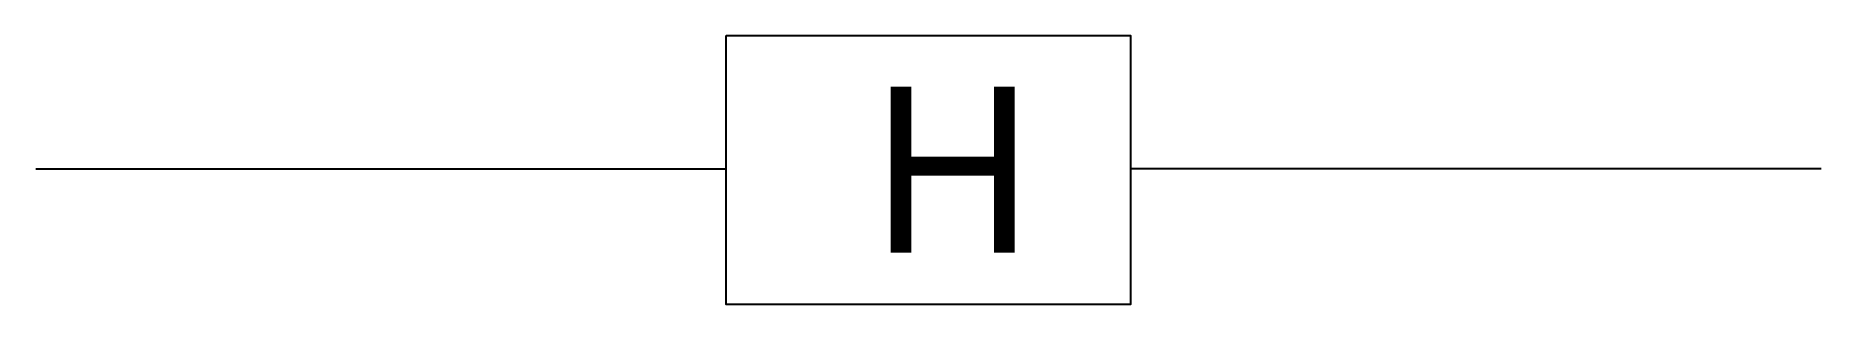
# Model space of a CAD drawing. Header units: metres. Extents: x 107962 to 110637, y -148623 to -148219.
import ezdxf

# ---------------------------------------------------------------- set-up
doc = ezdxf.new("R2010")
doc.units = ezdxf.units.M
doc.layers.add('BZ', color=7, linetype='Continuous')
doc.layers.add('DET1', color=1, linetype='Continuous')

msp = doc.modelspace()

# ---------------------------------------------------------------- linework, layer by layer
at = {"layer": 'DET1'}
for p, q in [((107962.12, -148419.11), (108996.83, -148419.11)), ((110637.33, -148419.11), (109602.61, -148419.11))]:
    msp.add_line(p, q, dxfattribs=at)
msp.add_lwpolyline([(108996.83, -148219.24), (109602.61, -148219.24), (109602.61, -148622.56), (108996.83, -148622.56)], close=True, dxfattribs=at)

# ---------------------------------------------------------------- texts
at = {"layer": 'BZ'}
msp.add_text('H', height=249.13, dxfattribs=at).set_placement((109215.63, -148544.88))

doc.saveas('drawing.dxf')
